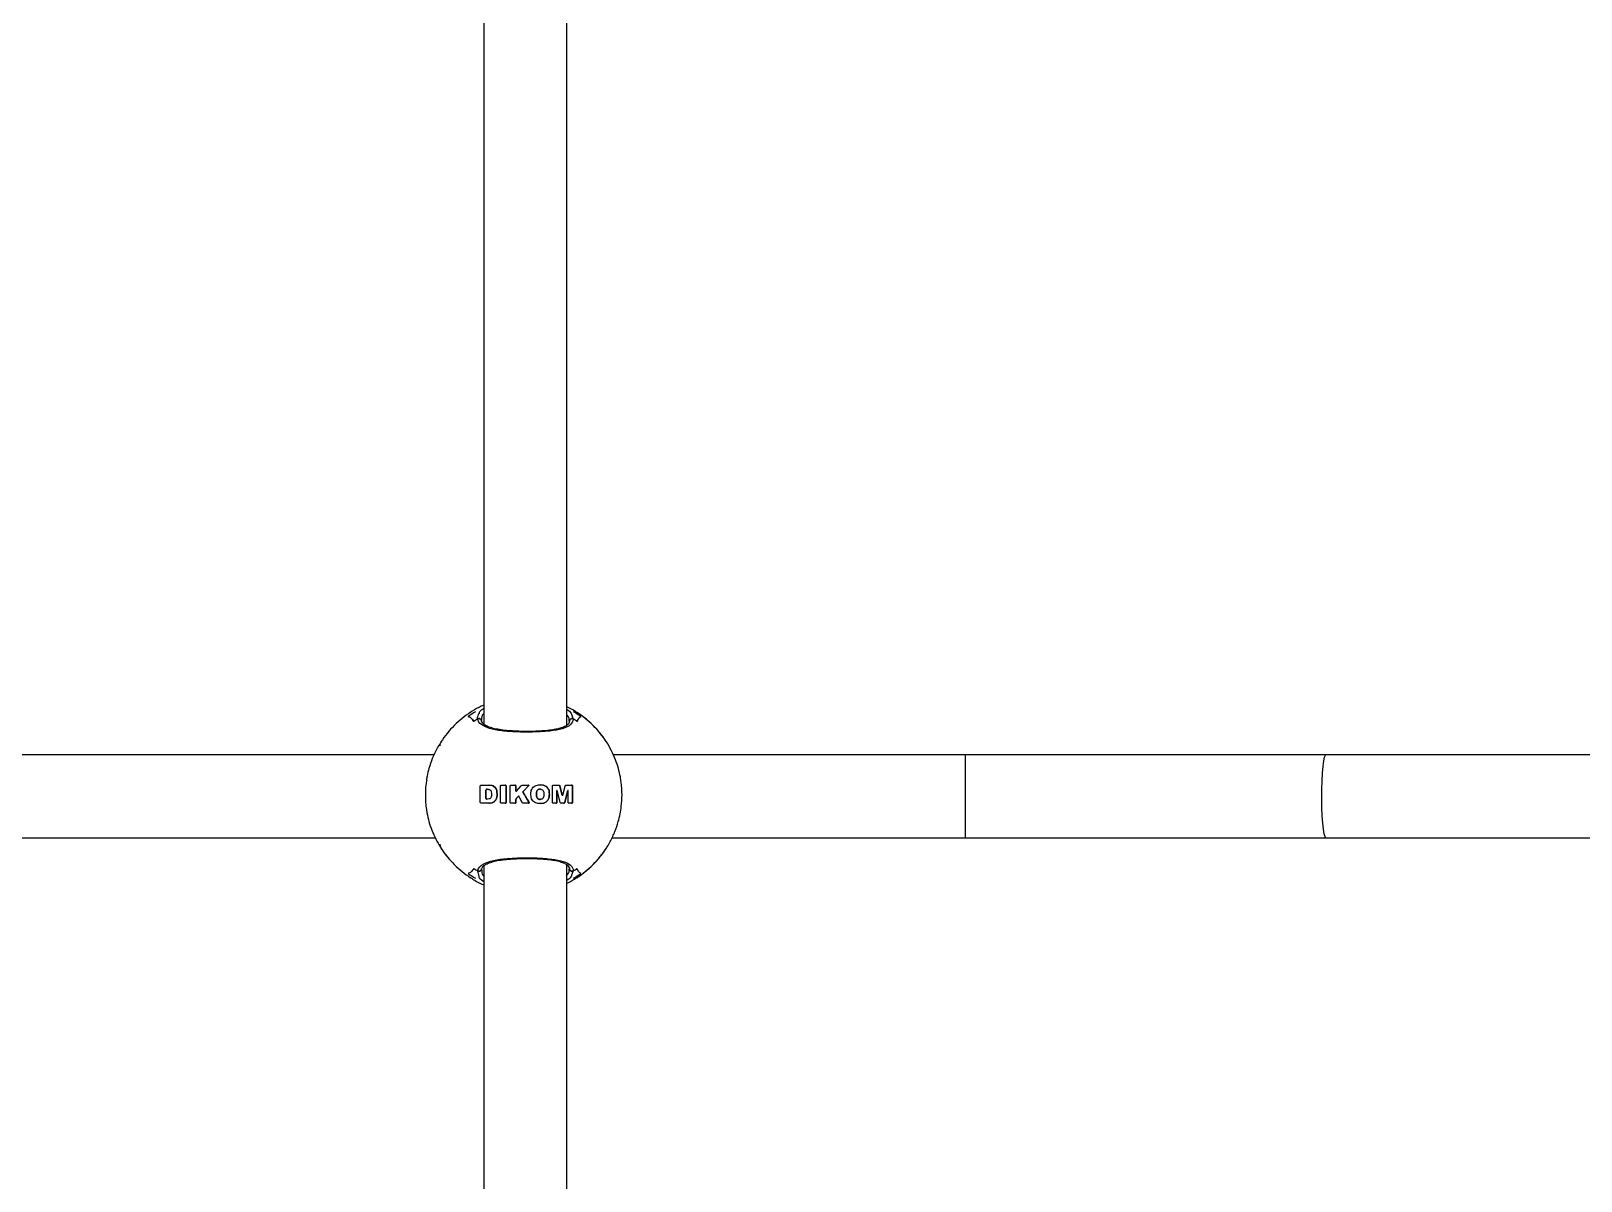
# Model space of a CAD drawing. Header units: millimetres. Extents: x -3362 to 2982, y -2844 to 2289.
# Drawn here: x 833 to 1132.6, y -35.7 to 186.5 of the extents above; entities that cross this region are included whole.
import ezdxf

# ---------------------------------------------------------------- set-up
doc = ezdxf.new("R2010")
doc.units = ezdxf.units.MM
doc.layers.add('DIKOM_ОБЪЕКТ', color=7, linetype='Continuous')

msp = doc.modelspace()

# ---------------------------------------------------------------- linework, layer by layer
at = {"layer": 'DIKOM_ОБЪЕКТ'}
for p, q in [((920.59, 325.18), (920.59, 52.54)), ((936.59, 52.35), (936.59, 325.37)), ((937.57, 54.3), (937.85, 53.53)), ((920.13, 53.19), (920.12, 53.38)), ((937.09, 53.06), (937.06, 53.14)), ((912.11, 48.62), (912.03, 48.36)), ((912.38, 49.25), (912.2, 48.96)), ((912.27, 49.11), (912.22, 48.95)), ((910.93, 46.6), (645.59, 46.6)), ((1013.68, 46.6), (945.59, 46.6)), ((1083.33, 46.6), (1013.68, 46.6)), ((1013.68, 30.6), (1013.68, 46.6)), ((1148.59, 46.6), (1083.33, 46.6)), ((919.85, 40.62), (919.95, 40.72)), ((919.85, 37.45), (919.85, 40.57)), ((919.95, 40.72), (920.06, 40.76)), ((920.06, 40.76), (920.15, 40.77)), ((920.15, 40.77), (921.49, 40.77)), ((920.96, 39.77), (920.96, 38.25)), ((920.96, 38.25), (920.96, 39.77)), ((920.96, 39.77), (920.96, 39.77)), ((921.2, 39.97), (921.2, 39.97)), ((921.21, 39.97), (921.39, 39.97)), ((921.22, 39.97), (921.22, 39.97)), ((921.49, 40.77), (922.2, 40.67)), ((922.2, 40.67), (921.49, 40.77)), ((921.8, 39.81), (921.89, 39.71)), ((922.2, 40.67), (922.35, 40.61)), ((922.35, 40.61), (922.2, 40.67)), ((922.2, 40.67), (922.2, 40.67)), ((922.35, 40.61), (922.87, 40.14)), ((922.86, 40.14), (922.35, 40.61)), ((922.35, 40.61), (922.35, 40.61)), ((923.06, 39.7), (922.86, 40.14)), ((922.86, 40.14), (922.87, 40.14)), ((922.87, 40.14), (923.06, 39.7)), ((923.06, 39.7), (923.14, 38.73)), ((923.14, 38.73), (923.06, 39.7)), ((923.06, 39.7), (923.06, 39.7)), ((923.77, 37.45), (923.77, 40.57)), ((923.97, 40.77), (924.67, 40.77)), ((924.87, 40.57), (924.87, 37.45)), ((924.87, 37.45), (924.87, 40.57)), ((924.87, 40.57), (924.87, 40.57)), ((925.67, 37.45), (925.67, 40.57)), ((925.87, 40.77), (926.56, 40.77)), ((926.76, 40.57), (926.76, 39.64)), ((926.76, 39.64), (926.76, 40.57)), ((926.76, 40.57), (926.76, 40.57)), ((926.76, 39.64), (926.76, 39.64)), ((926.83, 39.56), (926.84, 39.56)), ((926.9, 39.59), (927.78, 40.62)), ((928.11, 40.77), (929.15, 40.77)), ((928.17, 39.27), (928.17, 39.27)), ((928.2, 39.59), (929.21, 40.63)), ((928.2, 39.59), (928.21, 39.59)), ((929.21, 40.63), (928.21, 39.59)), ((929.21, 40.63), (929.21, 40.63)), ((930.74, 39.36), (930.74, 38.64)), ((930.74, 39.36), (930.74, 39.36)), ((930.74, 38.64), (930.74, 39.36)), ((930.91, 39.77), (930.91, 39.77)), ((931.18, 39.96), (931.18, 39.96)), ((931.44, 40.01), (931.44, 40.01)), ((932.12, 40.74), (931.45, 40.79)), ((932.12, 40.74), (932.12, 40.74)), ((932.16, 39.28), (932.15, 38.64)), ((933.16, 39.71), (933.16, 39.71)), ((933.82, 37.45), (933.82, 40.57)), ((934.02, 40.77), (935.03, 40.77)), ((934.69, 37.45), (934.69, 39.73)), ((934.69, 39.73), (934.7, 39.73)), ((934.7, 39.73), (934.7, 37.45)), ((934.72, 39.75), (934.72, 39.75)), ((935.32, 37.44), (934.75, 39.74)), ((935.72, 38.82), (935.27, 40.58)), ((935.28, 40.58), (935.73, 38.82)), ((935.82, 38.82), (936.26, 40.58)), ((936.79, 39.74), (936.21, 37.44)), ((936.21, 37.44), (936.79, 39.74)), ((936.51, 40.77), (937.51, 40.77)), ((936.79, 39.74), (936.79, 39.74)), ((936.82, 39.75), (936.81, 39.75)), ((936.84, 37.45), (936.84, 39.73)), ((937.7, 37.45), (937.7, 40.57)), ((937.7, 40.57), (937.71, 40.57)), ((937.71, 40.57), (937.71, 37.45)), ((919.86, 37.4), (919.85, 37.45)), ((920.07, 37.26), (919.94, 37.31)), ((920.15, 37.25), (920.07, 37.26)), ((921.5, 37.25), (920.15, 37.25)), ((920.96, 38.25), (920.96, 38.25)), ((921.19, 38.05), (921.19, 38.05)), ((921.59, 38.08), (921.21, 38.05)), ((921.22, 38.05), (921.22, 38.05)), ((921.63, 37.25), (921.5, 37.25)), ((921.51, 37.25), (921.63, 37.25)), ((922.16, 37.35), (921.63, 37.25)), ((921.63, 37.25), (922.15, 37.35)), ((921.63, 37.25), (921.63, 37.25)), ((922.15, 37.35), (922.16, 37.35)), ((923.01, 38.15), (923.14, 38.73)), ((923.01, 38.15), (923.02, 38.15)), ((923.14, 38.73), (923.02, 38.15)), ((923.14, 38.73), (923.14, 38.73)), ((924.67, 37.25), (923.97, 37.25)), ((924.87, 37.45), (924.87, 37.45)), ((926.56, 37.25), (925.87, 37.25)), ((926.76, 37.91), (926.76, 37.45)), ((926.76, 37.45), (926.76, 37.91)), ((926.76, 37.91), (926.76, 37.91)), ((926.76, 37.45), (926.76, 37.45)), ((927.19, 38.55), (926.9, 38.25)), ((926.9, 38.25), (927.19, 38.55)), ((926.9, 38.25), (926.9, 38.25)), ((927.19, 38.55), (927.19, 38.55)), ((927.29, 38.59), (927.29, 38.59)), ((927.98, 37.43), (927.42, 38.52)), ((929.21, 37.25), (928.27, 37.25)), ((929.3, 37.42), (929.3, 37.42)), ((930.74, 38.64), (930.86, 38.29)), ((930.74, 38.64), (930.74, 38.64)), ((930.87, 38.29), (930.74, 38.64)), ((930.86, 38.29), (930.87, 38.29)), ((931.42, 38), (931.43, 38)), ((931.46, 37.19), (932.13, 37.27)), ((932.15, 38.64), (932.03, 38.29)), ((932.13, 37.27), (932.13, 37.27)), ((933.13, 38.23), (933.14, 38.23)), ((934.5, 37.25), (934.02, 37.25)), ((934.69, 37.45), (934.7, 37.45)), ((935.97, 37.25), (935.57, 37.25)), ((935.72, 38.82), (935.73, 38.82)), ((935.77, 38.78), (935.77, 38.78)), ((936.21, 37.44), (936.21, 37.44)), ((937.51, 37.25), (937.03, 37.25)), ((937.7, 37.45), (937.71, 37.45)), ((645.34, 30.6), (911.15, 30.6)), ((945.34, 30.6), (1013.68, 30.6)), ((1013.68, 30.6), (1083.33, 30.6)), ((1083.33, 30.6), (1148.59, 30.6)), ((912.03, 29.36), (912.11, 29.1)), ((912.22, 28.76), (912.27, 28.61)), ((919.65, 23.08), (919.37, 24.18)), ((920.17, 24.4), (920.19, 24.31)), ((920.59, 25.18), (920.59, -247.46)), ((936.59, -247.65), (936.59, 25.37)), ((937.06, 24.57), (937.09, 24.65)), ((937.85, 24.18), (937.53, 23.36)), ((938.42, 22.85), (937.91, 22.78)), ((938.5, 23.14), (938.5, 22.86))]:
    msp.add_line(p, q, dxfattribs=at)
at = {"layer": 'DIKOM_ОБЪЕКТ', "flags": 128}
msp.add_lwpolyline([(1083.33, 30.6), (1083.16, 30.79), (1083, 31.34), (1082.85, 32.23), (1082.73, 33.42), (1082.63, 34.85), (1082.56, 36.46), (1082.54, 38.17), (1082.55, 39.89), (1082.59, 41.56), (1082.67, 43.09), (1082.78, 44.41), (1082.92, 45.45), (1083.08, 46.18), (1083.25, 46.55), (1083.33, 46.6)], dxfattribs=at)
at = {"layer": 'DIKOM_ОБЪЕКТ'}
for centre, radius, start, end in [((928.27, 38.86), 18.99, 122.6654, 147.3703), ((928.43, 38.86), 18.67, 120.5919, 125.6266), ((928.41, 38.87), 18.66, 54.3693, 59.4077), ((928.25, 38.86), 18.99, 32.6301, 57.3343), ((928.55, 38.96), 17.22, 122.2133, 125.0605), ((928.52, 38.74), 17.49, 54.9611, 57.765), ((928.27, 38.85), 19, 212.6307, 237.3324), ((928.25, 38.85), 19, 302.6679, 327.3689), ((928.58, 38.8), 17.28, 234.9374, 237.7754), ((928.49, 39.02), 17.54, 302.2462, 305.041), ((928.38, 38.78), 18.59, 234.3625, 239.4191), ((928.46, 38.77), 18.58, 300.5813, 305.6417)]:
    msp.add_arc(centre, radius, start, end, dxfattribs=at)
for points, knots in [([(917.55, 54.04), (917.73, 53.96), (918.11, 53.8), (918.47, 53.31), (918.66, 53.06)], [0, 0, 0, 0, 0.49657, 1, 1, 1, 1]), ([(918.66, 53.06), (918.48, 53.3), (918.11, 53.79), (917.74, 53.96), (917.55, 54.04)], [0, 0, 0, 0, 0.496482, 1, 1, 1, 1]), ([(920.59, 56.2), (920.25, 56.06), (919.31, 55.68), (918.47, 55.13), (917.93, 54.78)], [0, 0, 0, 0, 0.368064, 1, 1, 1, 1]), ([(919.37, 53.53), (919.36, 53.57), (919.3, 53.94), (919.51, 54.34), (919.7, 54.69)], [0, 0, 0, 0, 0.112863, 1, 1, 1, 1]), ([(919.7, 54.69), (919.72, 54.78), (919.79, 55.1), (920.26, 55.41), (920.59, 55.63)], [0, 0, 0, 0, 0.28364, 1, 1, 1, 1]), ([(920.59, 54.62), (920.56, 54.59), (920.09, 54.19), (920.12, 53.76), (920.14, 53.37)], [0, 0, 0, 0, 0.071306, 1, 1, 1, 1]), ([(938.43, 54.88), (938.32, 54.96), (937.75, 55.36), (937.11, 55.66), (936.59, 55.9)], [0, 0, 0, 0, 0.191107, 1, 1, 1, 1]), ([(936.59, 55.41), (936.95, 55.15), (937.45, 54.78), (937.55, 54.41), (937.57, 54.3)], [0, 0, 0, 0, 0.711227, 1, 1, 1, 1]), ([(937.06, 53.14), (937.07, 53.49), (937.07, 53.89), (936.64, 54.29), (936.59, 54.34)], [0, 0, 0, 0, 0.884631, 1, 1, 1, 1]), ([(947.27, 38.86), (947.24, 39.68), (947.19, 40.85), (946.92, 42.56), (946.58, 44.01), (946.02, 45.71), (945.25, 47.44), (944.26, 49.18), (943.05, 50.86), (941.61, 52.43), (940.07, 53.81), (938.95, 54.55), (938.43, 54.88)], [0, 0, 0, 0, 0.129766, 0.183149, 0.271799, 0.364326, 0.464037, 0.568649, 0.677257, 0.789171, 0.903896, 1, 1, 1, 1]), ([(938.56, 53.06), (938.68, 53.3), (938.92, 53.79), (939.16, 53.96), (939.28, 54.04)], [0, 0, 0, 0, 0.496484, 1, 1, 1, 1]), ([(939.28, 54.04), (939.16, 53.96), (938.92, 53.8), (938.68, 53.31), (938.56, 53.06)], [0, 0, 0, 0, 0.496569, 1, 1, 1, 1]), ([(920.1, 53.22), (920.1, 53.23), (920.09, 53.3), (920.01, 53.42), (919.87, 53.55), (919.7, 53.61), (919.53, 53.61), (919.43, 53.57), (919.38, 53.54), (919.37, 53.53)], [0, 0, 0, 0, 0.031896, 0.241181, 0.444868, 0.634292, 0.810259, 0.980093, 1, 1, 1, 1]), ([(919.37, 53.53), (919.42, 53.56), (919.51, 53.6), (919.68, 53.61), (919.83, 53.57), (919.97, 53.47), (920.07, 53.33), (920.12, 53.19), (920.13, 53.09), (920.13, 53.06)], [0, 0, 0, 0, 0.145337, 0.290734, 0.434564, 0.582055, 0.738507, 0.906196, 1, 1, 1, 1]), ([(937.85, 53.53), (937.75, 53.16), (937.55, 52.39), (935.91, 51.61), (933.71, 51.21), (931.18, 51.03), (928.43, 50.98), (925.36, 51.08), (922.66, 51.4), (920.64, 52.01), (919.62, 52.77), (919.43, 53.33), (919.37, 53.53)], [0, 0, 0, 0, 0.111435, 0.22936, 0.339011, 0.41011, 0.516712, 0.623259, 0.729394, 0.834804, 0.941414, 1, 1, 1, 1]), ([(928.76, 51.14), (928.69, 51.14), (928.08, 51.13), (926.91, 51.17), (925.33, 51.26), (923.87, 51.42), (922.6, 51.65), (921.57, 51.95), (920.8, 52.32), (920.33, 52.74), (920.13, 53.01), (920.13, 53.17), (920.13, 53.2)], [0, 0, 0, 0, 0.014273, 0.137226, 0.259476, 0.380698, 0.501412, 0.620166, 0.738564, 0.856338, 0.978306, 1, 1, 1, 1]), ([(937.06, 53.03), (937.06, 52.97), (937.05, 52.79), (936.85, 52.51), (936.36, 52.14), (935.58, 51.8), (934.52, 51.53), (933.24, 51.34), (931.79, 51.21), (930.27, 51.14), (929.24, 51.14), (928.76, 51.14)], [0, 0, 0, 0, 0.050539, 0.174305, 0.287662, 0.408261, 0.528488, 0.647392, 0.76978, 0.89136, 1, 1, 1, 1]), ([(937.85, 53.53), (937.8, 53.56), (937.71, 53.6), (937.54, 53.61), (937.39, 53.57), (937.25, 53.47), (937.15, 53.33), (937.1, 53.19), (937.09, 53.09), (937.09, 53.06)], [0, 0, 0, 0, 0.145413, 0.290786, 0.434696, 0.582162, 0.738587, 0.906212, 1, 1, 1, 1]), ([(937.09, 53.06), (937.1, 53.12), (937.11, 53.25), (937.21, 53.42), (937.35, 53.55), (937.52, 53.61), (937.69, 53.61), (937.79, 53.57), (937.84, 53.54), (937.85, 53.53)], [0, 0, 0, 0, 0.177696, 0.355337, 0.528332, 0.689314, 0.838766, 0.982905, 1, 1, 1, 1]), ([(912.2, 48.96), (911.97, 48.6), (911.34, 47.63), (910.59, 45.96), (909.98, 44.16), (909.63, 42.76), (909.52, 42), (909.48, 41.75)], [0, 0, 0, 0, 0.164443, 0.445199, 0.703331, 0.900366, 1, 1, 1, 1]), ([(909.53, 41.74), (909.46, 41.42), (909.27, 40.52), (909.24, 38.54), (909.29, 36.76), (909.51, 35.83), (909.53, 35.73)], [0, 0, 0, 0, 0.172979, 0.481716, 0.944279, 1, 1, 1, 1]), ([(919.85, 40.57), (919.85, 40.58), (919.85, 40.6), (919.85, 40.61), (919.85, 40.62)], [0, 0, 0, 0, 0.536694, 1, 1, 1, 1]), ([(921.21, 39.97), (921.17, 39.97), (921.1, 39.97), (921.03, 39.91), (920.98, 39.84), (920.96, 39.8), (920.96, 39.77)], [0, 0, 0, 0, 0.323731, 0.603172, 0.807546, 1, 1, 1, 1]), ([(920.96, 39.77), (920.97, 39.8), (920.98, 39.84), (921.02, 39.9), (921.08, 39.95), (921.15, 39.97), (921.19, 39.97), (921.21, 39.97)], [0, 0, 0, 0, 0.193604, 0.386634, 0.592057, 0.825369, 1, 1, 1, 1]), ([(921.39, 39.97), (921.49, 39.95), (921.64, 39.92), (921.76, 39.84), (921.8, 39.81)], [0, 0, 0, 0, 0.709354, 1, 1, 1, 1]), ([(921.89, 39.71), (921.93, 39.64), (921.98, 39.55), (922, 39.45), (922, 39.43)], [0, 0, 0, 0, 0.78595, 1, 1, 1, 1]), ([(922, 39.43), (922.02, 39.17), (922.05, 38.85), (922, 38.55), (921.99, 38.5)], [0, 0, 0, 0, 0.82795, 1, 1, 1, 1]), ([(923.77, 40.57), (923.77, 40.59), (923.78, 40.64), (923.81, 40.69), (923.86, 40.74), (923.92, 40.76), (923.96, 40.77), (923.97, 40.77)], [0, 0, 0, 0, 0.210795, 0.4216, 0.633184, 0.854192, 1, 1, 1, 1]), ([(924.87, 40.57), (924.86, 40.59), (924.86, 40.64), (924.82, 40.7), (924.76, 40.75), (924.71, 40.77), (924.67, 40.77), (924.66, 40.77)], [0, 0, 0, 0, 0.219266, 0.438477, 0.666216, 0.903885, 1, 1, 1, 1]), ([(924.67, 40.77), (924.69, 40.77), (924.74, 40.76), (924.81, 40.72), (924.85, 40.66), (924.87, 40.6), (924.87, 40.58), (924.87, 40.57)], [0, 0, 0, 0, 0.241144, 0.481934, 0.722235, 0.953828, 1, 1, 1, 1]), ([(925.67, 40.57), (925.67, 40.59), (925.67, 40.64), (925.71, 40.7), (925.75, 40.74), (925.81, 40.77), (925.85, 40.77), (925.87, 40.77)], [0, 0, 0, 0, 0.207851, 0.416027, 0.622521, 0.831466, 1, 1, 1, 1]), ([(926.56, 40.77), (926.58, 40.77), (926.63, 40.76), (926.69, 40.72), (926.74, 40.67), (926.76, 40.61), (926.76, 40.58), (926.76, 40.57)], [0, 0, 0, 0, 0.229046, 0.457911, 0.688228, 0.917247, 1, 1, 1, 1]), ([(926.76, 40.57), (926.76, 40.59), (926.75, 40.64), (926.71, 40.7), (926.65, 40.75), (926.6, 40.77), (926.57, 40.77), (926.56, 40.77)], [0, 0, 0, 0, 0.224367, 0.448427, 0.676092, 0.906262, 1, 1, 1, 1]), ([(926.76, 39.64), (926.77, 39.63), (926.77, 39.62), (926.78, 39.59), (926.79, 39.58), (926.82, 39.56), (926.84, 39.56), (926.87, 39.57), (926.88, 39.58), (926.89, 39.59), (926.9, 39.59)], [0, 0, 0, 0, 0.130905, 0.262014, 0.394284, 0.52817, 0.662391, 0.796996, 0.930832, 1, 1, 1, 1]), ([(926.83, 39.56), (926.83, 39.56), (926.82, 39.56), (926.8, 39.57), (926.78, 39.58), (926.77, 39.6), (926.76, 39.62), (926.76, 39.64), (926.76, 39.64)], [0, 0, 0, 0, 0.05383, 0.263393, 0.474082, 0.683765, 0.892318, 1, 1, 1, 1]), ([(927.78, 40.62), (927.82, 40.65), (927.9, 40.72), (928.02, 40.76), (928.09, 40.77), (928.11, 40.77)], [0, 0, 0, 0, 0.427664, 0.855237, 1, 1, 1, 1]), ([(928.17, 39.27), (928.16, 39.3), (928.13, 39.36), (928.13, 39.45), (928.16, 39.53), (928.19, 39.57), (928.2, 39.59)], [0, 0, 0, 0, 0.274156, 0.548396, 0.822467, 1, 1, 1, 1]), ([(928.21, 39.59), (928.19, 39.56), (928.15, 39.51), (928.13, 39.42), (928.14, 39.34), (928.16, 39.29), (928.17, 39.27)], [0, 0, 0, 0, 0.273527, 0.546862, 0.820541, 1, 1, 1, 1]), ([(928.17, 39.27), (928.36, 38.97), (928.74, 38.35), (929.12, 37.73), (929.3, 37.42)], [0, 0, 0, 0, 0.498599, 1, 1, 1, 1]), ([(929.3, 37.42), (929.11, 37.73), (928.74, 38.35), (928.36, 38.96), (928.17, 39.27)], [0, 0, 0, 0, 0.498624, 1, 1, 1, 1]), ([(929.15, 40.77), (929.16, 40.77), (929.18, 40.77), (929.2, 40.75), (929.22, 40.73), (929.23, 40.7), (929.24, 40.67), (929.23, 40.65), (929.22, 40.63), (929.21, 40.63)], [0, 0, 0, 0, 0.147035, 0.294418, 0.441667, 0.590291, 0.739832, 0.889936, 1, 1, 1, 1]), ([(929.21, 40.63), (929.21, 40.63), (929.23, 40.65), (929.23, 40.68), (929.23, 40.71), (929.22, 40.74), (929.19, 40.76), (929.17, 40.77), (929.15, 40.77), (929.15, 40.77)], [0, 0, 0, 0, 0.14941, 0.298968, 0.448806, 0.599154, 0.748411, 0.896776, 1, 1, 1, 1]), ([(929.72, 38.34), (929.68, 38.69), (929.62, 39.15), (929.7, 39.59), (929.72, 39.69)], [0, 0, 0, 0, 0.776361, 1, 1, 1, 1]), ([(929.72, 39.69), (929.78, 39.85), (929.91, 40.17), (930.26, 40.53), (930.54, 40.65), (930.68, 40.71)], [0, 0, 0, 0, 0.356978, 0.69522, 1, 1, 1, 1]), ([(930.68, 40.71), (930.99, 40.77), (931.48, 40.87), (931.95, 40.78), (932.12, 40.74)], [0, 0, 0, 0, 0.646336, 1, 1, 1, 1]), ([(930.91, 39.77), (930.86, 39.69), (930.78, 39.56), (930.75, 39.41), (930.74, 39.36)], [0, 0, 0, 0, 0.667172, 1, 1, 1, 1]), ([(930.74, 39.36), (930.77, 39.46), (930.8, 39.61), (930.89, 39.73), (930.91, 39.77)], [0, 0, 0, 0, 0.66713, 1, 1, 1, 1]), ([(931.18, 39.96), (931.11, 39.93), (931.01, 39.88), (930.93, 39.8), (930.91, 39.77)], [0, 0, 0, 0, 0.699166, 1, 1, 1, 1]), ([(930.91, 39.77), (930.97, 39.83), (931.05, 39.91), (931.15, 39.95), (931.18, 39.96)], [0, 0, 0, 0, 0.69892, 1, 1, 1, 1]), ([(931.44, 40), (931.41, 40), (931.32, 40.01), (931.24, 39.98), (931.18, 39.96)], [0, 0, 0, 0, 0.329244, 1, 1, 1, 1]), ([(931.18, 39.96), (931.26, 39.99), (931.4, 40.03), (931.54, 40), (931.6, 39.99)], [0, 0, 0, 0, 0.581547, 1, 1, 1, 1]), ([(931.6, 39.99), (931.69, 39.96), (931.83, 39.91), (931.94, 39.81), (931.98, 39.78)], [0, 0, 0, 0, 0.66234, 1, 1, 1, 1]), ([(931.98, 39.78), (932.03, 39.69), (932.13, 39.54), (932.15, 39.36), (932.16, 39.28)], [0, 0, 0, 0, 0.549081, 1, 1, 1, 1]), ([(932.12, 40.74), (932.28, 40.68), (932.6, 40.55), (932.97, 40.18), (933.1, 39.86), (933.16, 39.71)], [0, 0, 0, 0, 0.338021, 0.676349, 1, 1, 1, 1]), ([(933.16, 39.71), (933.1, 39.87), (932.97, 40.18), (932.59, 40.55), (932.28, 40.68), (932.12, 40.74)], [0, 0, 0, 0, 0.330573, 0.660945, 1, 1, 1, 1]), ([(933.13, 38.23), (933.19, 38.59), (933.27, 39.09), (933.18, 39.57), (933.16, 39.71)], [0, 0, 0, 0, 0.724741, 1, 1, 1, 1]), ([(933.16, 39.71), (933.21, 39.35), (933.27, 38.85), (933.17, 38.37), (933.14, 38.23)], [0, 0, 0, 0, 0.724329, 1, 1, 1, 1]), ([(933.82, 40.57), (933.82, 40.59), (933.82, 40.63), (933.85, 40.69), (933.89, 40.74), (933.95, 40.77), (933.99, 40.77), (934.02, 40.77)], [0, 0, 0, 0, 0.190959, 0.381726, 0.580625, 0.790931, 1, 1, 1, 1]), ([(934.69, 39.73), (934.69, 39.73), (934.7, 39.74), (934.7, 39.75), (934.71, 39.75), (934.71, 39.75), (934.72, 39.75), (934.72, 39.75)], [0, 0, 0, 0, 0.228664, 0.457039, 0.698651, 0.95206, 1, 1, 1, 1]), ([(934.75, 39.74), (934.74, 39.74), (934.74, 39.75), (934.73, 39.75), (934.73, 39.75), (934.72, 39.75), (934.71, 39.75), (934.7, 39.74), (934.7, 39.74), (934.7, 39.73), (934.7, 39.73)], [0, 0, 0, 0, 0.123588, 0.249696, 0.379012, 0.517569, 0.66431, 0.811285, 0.948721, 1, 1, 1, 1]), ([(935.03, 40.77), (935.06, 40.77), (935.12, 40.76), (935.2, 40.71), (935.26, 40.64), (935.27, 40.59), (935.28, 40.58)], [0, 0, 0, 0, 0.284818, 0.570751, 0.836857, 1, 1, 1, 1]), ([(936.26, 40.58), (936.28, 40.61), (936.31, 40.67), (936.38, 40.73), (936.45, 40.76), (936.5, 40.77), (936.51, 40.77)], [0, 0, 0, 0, 0.289893, 0.578762, 0.898308, 1, 1, 1, 1]), ([(936.84, 39.73), (936.84, 39.73), (936.84, 39.74), (936.83, 39.75), (936.83, 39.75), (936.82, 39.75), (936.81, 39.75), (936.8, 39.75), (936.79, 39.74), (936.79, 39.74), (936.79, 39.74)], [0, 0, 0, 0, 0.114323, 0.228325, 0.349966, 0.4864, 0.639659, 0.804807, 0.96393, 1, 1, 1, 1]), ([(936.79, 39.74), (936.79, 39.74), (936.79, 39.75), (936.8, 39.75), (936.81, 39.75), (936.81, 39.75), (936.81, 39.75)], [0, 0, 0, 0, 0.297951, 0.593954, 0.922028, 1, 1, 1, 1]), ([(937.7, 40.57), (937.7, 40.59), (937.69, 40.63), (937.66, 40.68), (937.62, 40.73), (937.57, 40.76), (937.53, 40.77), (937.5, 40.77)], [0, 0, 0, 0, 0.180236, 0.359879, 0.544797, 0.754097, 1, 1, 1, 1]), ([(937.51, 40.77), (937.54, 40.77), (937.59, 40.76), (937.65, 40.71), (937.69, 40.65), (937.7, 40.6), (937.7, 40.57), (937.71, 40.57)], [0, 0, 0, 0, 0.322053, 0.547388, 0.773825, 0.968938, 1, 1, 1, 1]), ([(919.94, 37.31), (919.92, 37.32), (919.89, 37.34), (919.87, 37.38), (919.86, 37.4)], [0, 0, 0, 0, 0.555502, 1, 1, 1, 1]), ([(920.96, 38.25), (920.96, 38.22), (920.97, 38.18), (921.01, 38.12), (921.07, 38.08), (921.13, 38.05), (921.17, 38.05), (921.19, 38.05)], [0, 0, 0, 0, 0.195077, 0.389419, 0.596268, 0.831968, 1, 1, 1, 1]), ([(921.21, 38.05), (921.18, 38.05), (921.11, 38.05), (921.03, 38.1), (920.98, 38.16), (920.97, 38.21), (920.96, 38.24), (920.96, 38.25)], [0, 0, 0, 0, 0.309834, 0.579089, 0.779573, 0.961002, 1, 1, 1, 1]), ([(921.88, 38.26), (921.83, 38.21), (921.74, 38.13), (921.63, 38.09), (921.59, 38.08)], [0, 0, 0, 0, 0.617471, 1, 1, 1, 1]), ([(921.99, 38.5), (921.97, 38.44), (921.95, 38.35), (921.9, 38.28), (921.88, 38.26)], [0, 0, 0, 0, 0.688471, 1, 1, 1, 1]), ([(922.15, 37.35), (922.33, 37.43), (922.68, 37.61), (922.9, 37.97), (923.01, 38.15)], [0, 0, 0, 0, 0.489754, 1, 1, 1, 1]), ([(923.02, 38.15), (922.92, 37.99), (922.73, 37.68), (922.39, 37.45), (922.2, 37.36), (922.16, 37.35)], [0, 0, 0, 0, 0.44543, 0.889273, 1, 1, 1, 1]), ([(923.97, 37.25), (923.95, 37.25), (923.9, 37.25), (923.84, 37.29), (923.8, 37.34), (923.77, 37.4), (923.77, 37.43), (923.77, 37.45)], [0, 0, 0, 0, 0.22034, 0.441103, 0.651333, 0.847987, 1, 1, 1, 1]), ([(924.87, 37.45), (924.87, 37.43), (924.86, 37.38), (924.83, 37.32), (924.78, 37.28), (924.72, 37.25), (924.69, 37.25), (924.67, 37.25)], [0, 0, 0, 0, 0.206325, 0.41247, 0.625784, 0.848523, 1, 1, 1, 1]), ([(924.67, 37.25), (924.69, 37.25), (924.74, 37.26), (924.8, 37.29), (924.85, 37.35), (924.87, 37.4), (924.87, 37.44), (924.87, 37.45)], [0, 0, 0, 0, 0.228791, 0.457662, 0.685558, 0.905053, 1, 1, 1, 1]), ([(925.87, 37.25), (925.85, 37.25), (925.8, 37.25), (925.74, 37.28), (925.7, 37.33), (925.67, 37.39), (925.67, 37.43), (925.67, 37.45)], [0, 0, 0, 0, 0.208601, 0.417221, 0.62151, 0.820865, 1, 1, 1, 1]), ([(926.76, 37.45), (926.76, 37.43), (926.76, 37.38), (926.72, 37.32), (926.67, 37.28), (926.62, 37.25), (926.58, 37.25), (926.56, 37.25)], [0, 0, 0, 0, 0.209349, 0.418343, 0.630383, 0.8456, 1, 1, 1, 1]), ([(926.56, 37.25), (926.58, 37.25), (926.63, 37.26), (926.69, 37.29), (926.73, 37.34), (926.76, 37.4), (926.76, 37.43), (926.76, 37.45)], [0, 0, 0, 0, 0.214832, 0.430001, 0.645809, 0.860443, 1, 1, 1, 1]), ([(926.9, 38.25), (926.87, 38.21), (926.8, 38.13), (926.77, 38.01), (926.76, 37.93), (926.76, 37.91)], [0, 0, 0, 0, 0.405023, 0.809848, 1, 1, 1, 1]), ([(926.76, 37.91), (926.76, 37.96), (926.77, 38.06), (926.83, 38.18), (926.88, 38.23), (926.9, 38.25)], [0, 0, 0, 0, 0.400867, 0.801869, 1, 1, 1, 1]), ([(927.42, 38.52), (927.41, 38.53), (927.39, 38.56), (927.35, 38.58), (927.3, 38.6), (927.25, 38.59), (927.22, 38.57), (927.2, 38.56), (927.19, 38.55)], [0, 0, 0, 0, 0.179715, 0.360013, 0.540963, 0.723047, 0.906201, 1, 1, 1, 1]), ([(927.19, 38.55), (927.2, 38.56), (927.23, 38.58), (927.26, 38.59), (927.29, 38.59), (927.29, 38.59)], [0, 0, 0, 0, 0.431953, 0.864047, 1, 1, 1, 1]), ([(928.27, 37.25), (928.23, 37.26), (928.15, 37.27), (928.05, 37.33), (928, 37.39), (927.98, 37.43)], [0, 0, 0, 0, 0.330683, 0.661489, 1, 1, 1, 1]), ([(929.2, 37.25), (929.22, 37.25), (929.24, 37.26), (929.28, 37.28), (929.3, 37.31), (929.31, 37.35), (929.31, 37.39), (929.3, 37.41), (929.3, 37.42)], [0, 0, 0, 0, 0.171552, 0.343339, 0.515409, 0.687944, 0.861309, 1, 1, 1, 1]), ([(929.3, 37.42), (929.31, 37.41), (929.32, 37.38), (929.32, 37.34), (929.3, 37.3), (929.27, 37.27), (929.24, 37.26), (929.22, 37.25), (929.21, 37.25)], [0, 0, 0, 0, 0.173544, 0.34754, 0.521373, 0.694774, 0.867523, 1, 1, 1, 1]), ([(930.58, 37.34), (930.44, 37.41), (930.16, 37.55), (929.86, 37.9), (929.77, 38.2), (929.72, 38.34)], [0, 0, 0, 0, 0.337021, 0.674134, 1, 1, 1, 1]), ([(932.13, 37.27), (931.89, 37.23), (931.37, 37.12), (930.85, 37.27), (930.58, 37.34)], [0, 0, 0, 0, 0.468566, 1, 1, 1, 1]), ([(930.86, 38.29), (930.91, 38.24), (931.01, 38.12), (931.21, 38.01), (931.36, 38), (931.42, 38)], [0, 0, 0, 0, 0.34682, 0.693572, 1, 1, 1, 1]), ([(931.49, 38), (931.41, 38), (931.26, 38), (931.04, 38.1), (930.92, 38.22), (930.87, 38.29), (930.87, 38.29)], [0, 0, 0, 0, 0.320716, 0.641339, 0.961019, 1, 1, 1, 1]), ([(932.03, 38.29), (931.98, 38.23), (931.89, 38.12), (931.69, 38.02), (931.55, 38.01), (931.49, 38)], [0, 0, 0, 0, 0.34818, 0.696309, 1, 1, 1, 1]), ([(933.14, 38.23), (933.06, 38.07), (932.89, 37.74), (932.51, 37.43), (932.24, 37.32), (932.13, 37.27)], [0, 0, 0, 0, 0.378636, 0.757006, 1, 1, 1, 1]), ([(932.13, 37.27), (932.3, 37.35), (932.63, 37.5), (932.97, 37.87), (933.09, 38.13), (933.13, 38.23)], [0, 0, 0, 0, 0.385589, 0.771343, 1, 1, 1, 1]), ([(934.02, 37.25), (933.99, 37.25), (933.95, 37.26), (933.89, 37.29), (933.84, 37.35), (933.82, 37.4), (933.82, 37.44), (933.82, 37.45)], [0, 0, 0, 0, 0.228418, 0.456857, 0.683585, 0.90024, 1, 1, 1, 1]), ([(934.49, 37.25), (934.52, 37.25), (934.56, 37.25), (934.62, 37.28), (934.66, 37.33), (934.69, 37.39), (934.69, 37.43), (934.69, 37.45)], [0, 0, 0, 0, 0.216646, 0.43439, 0.640472, 0.8314, 1, 1, 1, 1]), ([(934.7, 37.45), (934.69, 37.43), (934.69, 37.39), (934.67, 37.33), (934.63, 37.29), (934.58, 37.26), (934.53, 37.25), (934.5, 37.25), (934.5, 37.25)], [0, 0, 0, 0, 0.181963, 0.363611, 0.54601, 0.735618, 0.937999, 1, 1, 1, 1]), ([(935.57, 37.25), (935.54, 37.25), (935.48, 37.26), (935.4, 37.31), (935.34, 37.38), (935.33, 37.43), (935.32, 37.44)], [0, 0, 0, 0, 0.28407, 0.567953, 0.844222, 1, 1, 1, 1]), ([(935.77, 38.78), (935.77, 38.78), (935.76, 38.78), (935.75, 38.79), (935.73, 38.8), (935.73, 38.81), (935.72, 38.82), (935.72, 38.82)], [0, 0, 0, 0, 0.019373, 0.320653, 0.618463, 0.894493, 1, 1, 1, 1]), ([(935.73, 38.82), (935.73, 38.82), (935.73, 38.8), (935.74, 38.79), (935.76, 38.78), (935.78, 38.78), (935.79, 38.79), (935.81, 38.8), (935.82, 38.81), (935.82, 38.82), (935.82, 38.82)], [0, 0, 0, 0, 0.119969, 0.240469, 0.370225, 0.510449, 0.661148, 0.809908, 0.947222, 1, 1, 1, 1]), ([(935.96, 37.25), (935.99, 37.25), (936.05, 37.26), (936.13, 37.31), (936.19, 37.37), (936.2, 37.42), (936.21, 37.44)], [0, 0, 0, 0, 0.281964, 0.564687, 0.822583, 1, 1, 1, 1]), ([(936.21, 37.44), (936.2, 37.42), (936.19, 37.37), (936.14, 37.31), (936.07, 37.27), (936.01, 37.25), (935.98, 37.25), (935.97, 37.25)], [0, 0, 0, 0, 0.216699, 0.433079, 0.660344, 0.91239, 1, 1, 1, 1]), ([(937.03, 37.25), (937, 37.26), (936.95, 37.27), (936.88, 37.32), (936.85, 37.39), (936.84, 37.43), (936.84, 37.45)], [0, 0, 0, 0, 0.321008, 0.609435, 0.826729, 1, 1, 1, 1]), ([(937.71, 37.45), (937.7, 37.43), (937.7, 37.39), (937.68, 37.34), (937.64, 37.3), (937.59, 37.26), (937.54, 37.25), (937.52, 37.25), (937.51, 37.25)], [0, 0, 0, 0, 0.169256, 0.338172, 0.512014, 0.706953, 0.934114, 1, 1, 1, 1]), ([(937.51, 37.25), (937.53, 37.25), (937.58, 37.26), (937.65, 37.3), (937.69, 37.36), (937.7, 37.41), (937.7, 37.44), (937.7, 37.45)], [0, 0, 0, 0, 0.300939, 0.521279, 0.743131, 0.931182, 1, 1, 1, 1]), ([(938.43, 22.84), (938.6, 22.93), (939.43, 23.42), (940.77, 24.51), (942.42, 26.11), (943.84, 27.89), (945.02, 29.8), (945.92, 31.74), (946.54, 33.55), (946.92, 35.17), (947.2, 36.89), (947.24, 38.11), (947.27, 38.86)], [0, 0, 0, 0, 0.030462, 0.151108, 0.271207, 0.390414, 0.508024, 0.622277, 0.727319, 0.8075, 0.883349, 1, 1, 1, 1]), ([(909.52, 35.72), (909.53, 35.61), (909.64, 34.94), (909.94, 33.7), (910.5, 32), (911.23, 30.32), (911.87, 29.26), (912.18, 28.74)], [0, 0, 0, 0, 0.046697, 0.27164, 0.506407, 0.759423, 1, 1, 1, 1]), ([(912.18, 28.74), (912.21, 28.69), (912.58, 28.03), (913.18, 27.22), (913.81, 26.54), (913.97, 26.36)], [0, 0, 0, 0, 0.062749, 0.758374, 1, 1, 1, 1]), ([(918.66, 24.65), (918.48, 24.41), (918.11, 23.92), (917.74, 23.75), (917.55, 23.67)], [0, 0, 0, 0, 0.496486, 1, 1, 1, 1]), ([(918.66, 24.65), (918.48, 24.41), (918.11, 23.92), (917.74, 23.75), (917.55, 23.67)], [0, 0, 0, 0, 0.496486, 1, 1, 1, 1]), ([(919.37, 24.18), (919.38, 24.24), (919.49, 24.72), (920.21, 25.51), (922.27, 26.24), (924.71, 26.57), (927.37, 26.71), (930.15, 26.73), (933.1, 26.58), (935.54, 26.2), (937.2, 25.52), (937.8, 24.77), (937.84, 24.29), (937.85, 24.18)], [0, 0, 0, 0, 0.016179, 0.139894, 0.255656, 0.364059, 0.435113, 0.541734, 0.648234, 0.754186, 0.859596, 0.967105, 1, 1, 1, 1]), ([(919.37, 24.18), (919.42, 24.16), (919.51, 24.11), (919.68, 24.1), (919.83, 24.15), (919.97, 24.24), (920.07, 24.38), (920.12, 24.53), (920.13, 24.62), (920.13, 24.65)], [0, 0, 0, 0, 0.145327, 0.290715, 0.434534, 0.582077, 0.738519, 0.906093, 1, 1, 1, 1]), ([(920.13, 24.65), (920.12, 24.59), (920.11, 24.46), (920.01, 24.29), (919.87, 24.16), (919.7, 24.1), (919.53, 24.11), (919.43, 24.15), (919.38, 24.18), (919.37, 24.18)], [0, 0, 0, 0, 0.177698, 0.355562, 0.528504, 0.689402, 0.838871, 0.983091, 1, 1, 1, 1]), ([(920.11, 24.37), (920.1, 24.39), (920.09, 24.45), (920.12, 24.5), (920.14, 24.52)], [0, 0, 0, 0, 0.45163, 1, 1, 1, 1]), ([(920.19, 24.31), (920.15, 23.97), (920.11, 23.58), (920.53, 23.18), (920.59, 23.13)], [0, 0, 0, 0, 0.85449, 1, 1, 1, 1]), ([(920.2, 24.68), (920.23, 24.75), (920.29, 24.95), (920.68, 25.3), (921.35, 25.67), (922.31, 25.99), (923.51, 26.24), (924.92, 26.42), (926.47, 26.52), (927.57, 26.57), (928.14, 26.57), (928.16, 26.57)], [0, 0, 0, 0, 0.077582, 0.20686, 0.330322, 0.461854, 0.594332, 0.726338, 0.861272, 0.995182, 1, 1, 1, 1]), ([(928.16, 26.57), (928.69, 26.57), (929.78, 26.58), (931.37, 26.53), (932.88, 26.42), (934.22, 26.24), (935.34, 25.99), (936.19, 25.66), (936.76, 25.3), (937.03, 24.91), (937.14, 24.7), (937.09, 24.55), (937.09, 24.55)], [0, 0, 0, 0, 0.10883, 0.222115, 0.334385, 0.445406, 0.555643, 0.66369, 0.77198, 0.880324, 0.998513, 1, 1, 1, 1]), ([(936.59, 23.35), (936.62, 23.38), (937.08, 23.78), (937.07, 24.19), (937.06, 24.57)], [0, 0, 0, 0, 0.065531, 1, 1, 1, 1]), ([(937.09, 24.65), (937.1, 24.59), (937.11, 24.46), (937.21, 24.29), (937.35, 24.16), (937.52, 24.1), (937.69, 24.11), (937.79, 24.15), (937.84, 24.18), (937.85, 24.18)], [0, 0, 0, 0, 0.177699, 0.355438, 0.528363, 0.689348, 0.838802, 0.982905, 1, 1, 1, 1]), ([(937.85, 24.18), (937.8, 24.16), (937.71, 24.11), (937.54, 24.1), (937.39, 24.15), (937.25, 24.24), (937.15, 24.38), (937.1, 24.53), (937.09, 24.62), (937.09, 24.65)], [0, 0, 0, 0, 0.145404, 0.290766, 0.434666, 0.582184, 0.738599, 0.906109, 1, 1, 1, 1]), ([(939.28, 23.67), (939.16, 23.75), (938.92, 23.92), (938.68, 24.41), (938.56, 24.65)], [0, 0, 0, 0, 0.496569, 1, 1, 1, 1]), ([(939.28, 23.67), (939.16, 23.75), (938.92, 23.92), (938.68, 24.41), (938.56, 24.65)], [0, 0, 0, 0, 0.496569, 1, 1, 1, 1]), ([(917.89, 22.96), (918.07, 22.84), (918.86, 22.28), (919.77, 21.79), (920.54, 21.5), (920.59, 21.48)], [0, 0, 0, 0, 0.204626, 0.943969, 1, 1, 1, 1]), ([(920.59, 22.05), (920.21, 22.32), (919.73, 22.66), (919.66, 23.01), (919.65, 23.08)], [0, 0, 0, 0, 0.795828, 1, 1, 1, 1]), ([(937.53, 23.36), (937.5, 23.24), (937.42, 22.9), (936.92, 22.55), (936.59, 22.33)], [0, 0, 0, 0, 0.340186, 1, 1, 1, 1]), ([(936.59, 21.8), (936.71, 21.85), (937.36, 22.12), (937.95, 22.52), (938.43, 22.84)], [0, 0, 0, 0, 0.180685, 1, 1, 1, 1])]:
    msp.add_open_spline(points, degree=3, knots=knots, dxfattribs=at)

doc.saveas('drawing.dxf')
